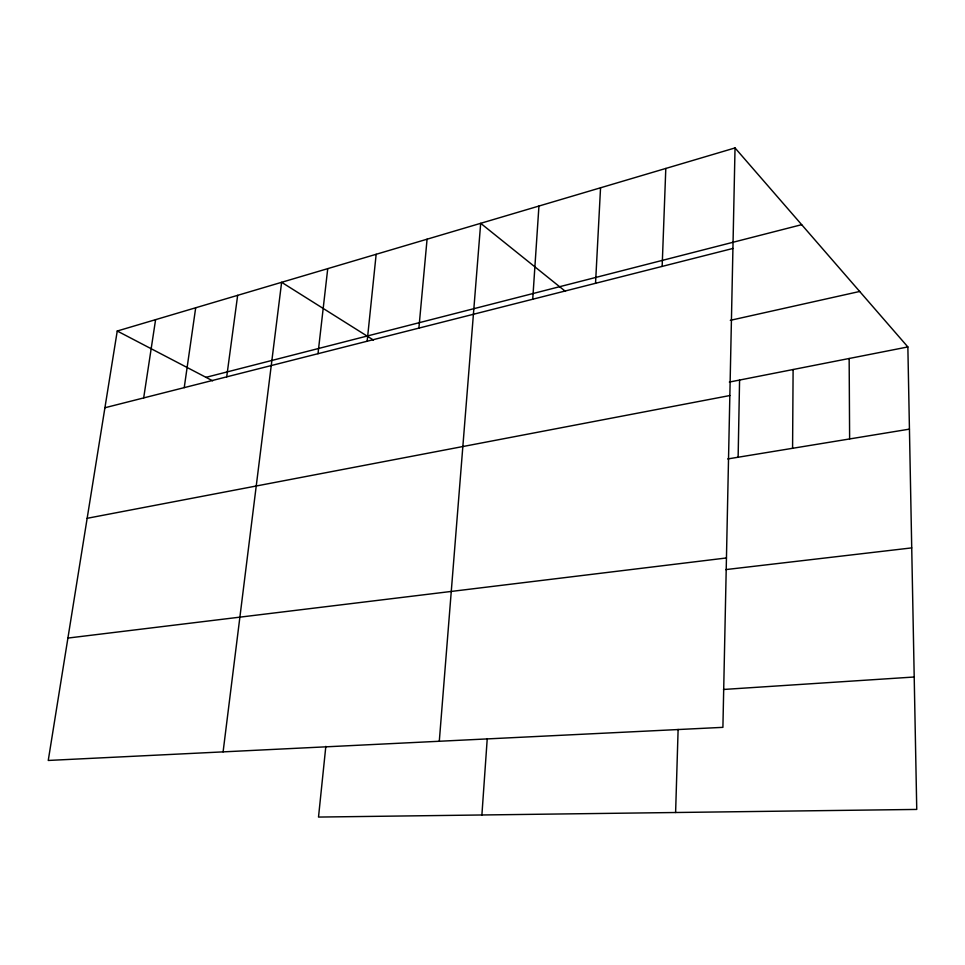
<?xml version="1.0" encoding="UTF-8"?>
<svg xmlns="http://www.w3.org/2000/svg" width="965" height="965" viewBox="0 0 965 965"><rect width="100%" height="100%" fill="white"/><g stroke="black" fill="none" stroke-linecap="round" stroke-linejoin="round"><path stroke-width="1.45" d="M792.579 448.303L793.109 369.523M738.129 457.229L739.576 380.053M735.028 147.935L722.906 727.345L48.25 760.456L117.248 331.019L735.028 147.935L907.86 346.942L916.75 809.43L318.51 817.066L325.832 746.355M675.609 812.506L678.118 729.431M662.159 266.412L665.802 168.453M595.538 283.3L600.544 187.789M532.728 299.234L538.94 206.052M481.897 814.979L487.241 738.611M439.292 741.265L480.679 223.313L565.43 291.382M418.894 328.112L427.073 239.199M367.158 341.236L376.157 254.29M318.004 353.697L327.738 268.632M223.096 751.88L281.623 282.299L373.443 340.054M226.703 376.857L237.655 295.338M184.231 387.628L195.69 307.775M143.676 397.918L155.594 319.656M205.991 377.339L801.674 224.676M104.92 407.749L732.93 248.451M730.324 320.332L859.682 291.466M729.347 382.068L907.86 346.942M87.152 518.302L729.842 395.541M727.719 458.942L909.44 429.135M67.912 638.07L726.452 557.963M725.692 569.603L911.72 547.891M723.461 689.468L914.205 677.008M117.248 331.019L212.65 380.813M849.152 358.498L849.622 438.942"/></g></svg>
